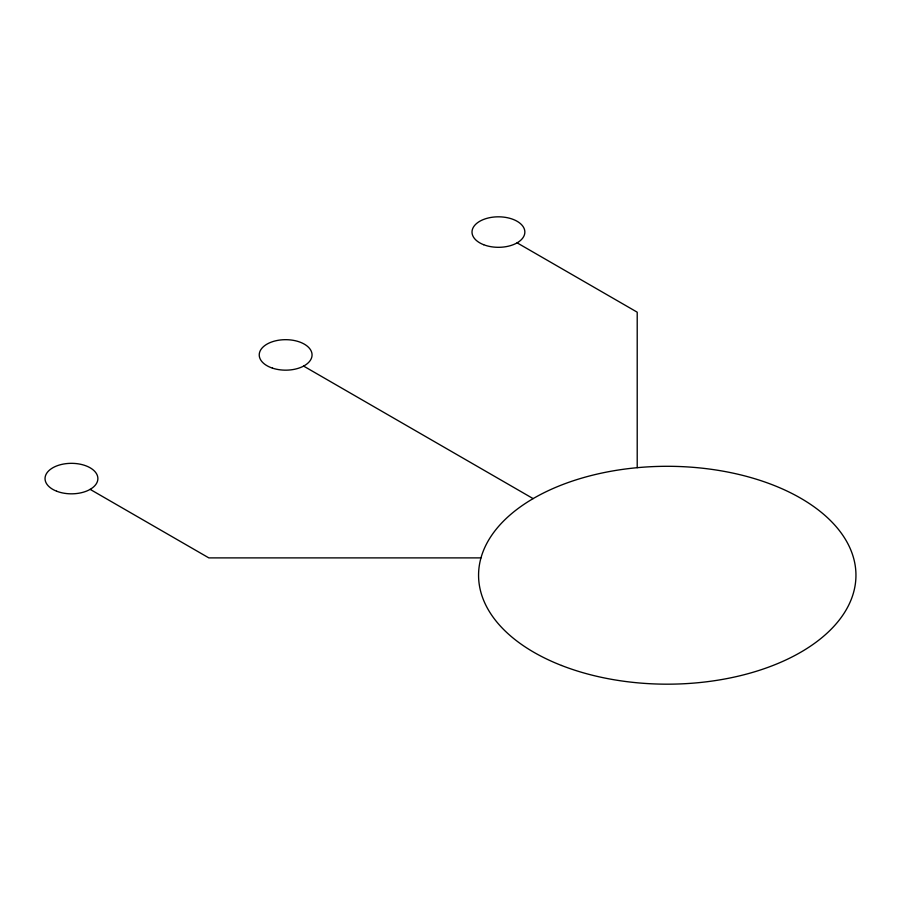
<?xml version="1.0" encoding="UTF-8"?>
<svg xmlns="http://www.w3.org/2000/svg" width="901" height="901" viewBox="0 0 901 901"><rect width="100%" height="100%" fill="white"/><g stroke="black" fill="none" stroke-linecap="round" stroke-linejoin="round"><path stroke-width="1.35" d="M480.965 557.888L208.841 557.888L90.134 489.356M517.106 242.842L637.21 312.185L637.21 467.687M303.626 366.099L533.133 498.613M561.492 665.456A188.692 108.942 0 0 0 855.466 583.015A188.692 108.942 0 0 0 584.805 477.248A188.692 108.942 0 0 0 561.492 665.456M272.44 368.126A26.422 15.249 0 0 0 312.061 354.926A26.422 15.249 0 0 0 272.44 341.716A26.422 15.249 0 0 0 272.44 368.126M483.634 244.7A26.422 15.249 0 0 0 524.787 233.156A26.422 15.249 0 0 0 486.9 218.346A26.422 15.249 0 0 0 483.634 244.7M56.662 491.214A26.422 15.249 0 0 0 97.815 479.67A26.422 15.249 0 0 0 59.928 464.86A26.422 15.249 0 0 0 56.662 491.214"/></g></svg>
